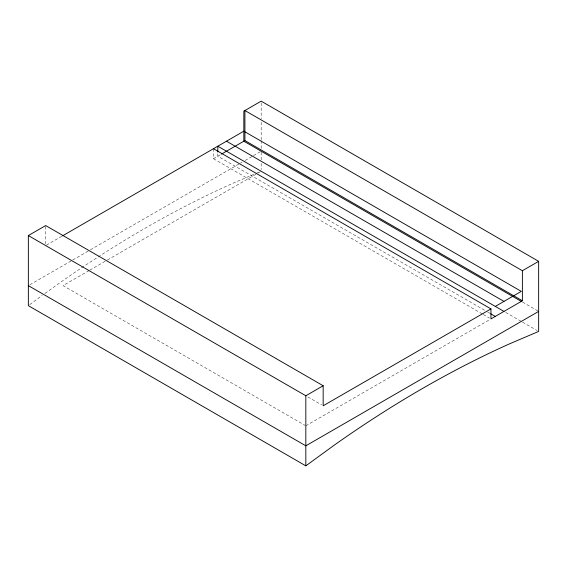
<?xml version="1.0" encoding="UTF-8"?>
<svg xmlns="http://www.w3.org/2000/svg" width="567" height="567" viewBox="0 0 567 567"><rect width="100%" height="100%" fill="white"/><g stroke="black" fill="none" stroke-linecap="round" stroke-linejoin="round"><path stroke-width="0.43" stroke-dasharray="2.83 2.13" d="M29.739 304.628L42.206 295.414M44.977 293.415L57.451 284.471A1110.93 641.397 -60 0 1 232.073 183.637L259.551 171.907M46.459 245.135L61.782 236.29M213.483 148.703L213.483 158.717L220.705 154.55M29.881 284.74L72.002 260.423M72.767 259.984L89.621 250.253M90.387 249.813L239.728 163.594M240.493 163.147L242.024 162.261M245.086 160.496L252.747 156.074M253.513 155.634L260.409 151.651M89.047 270.608L63.036 285.626L305.06 425.363M89.813 270.168L106.639 260.451M107.404 260.012L257.347 173.445M258.113 172.999L261.174 171.234M305.826 425.803L489.427 319.802M522.554 302.119L538.65 311.411M505.693 312.403L521.789 321.702M522.554 322.141L537.119 330.554M484.565 310.22L217.813 156.216L217.813 152.041M487.627 311.992L489.931 313.317M213.483 158.717L482.524 314.054M483.297 314.494L489.427 318.037M307.838 396.928L321.638 404.895M261.174 102.903L261.174 118.716M261.174 122.224L261.174 139.794M261.174 140.673L261.174 148.575M261.174 152.084L261.174 159.972M261.174 163.402L261.174 169.49M45.693 226.424L45.693 243.838"/><path stroke-width="0.85" d="M522.391 300.772L244.916 140.573L244.916 110.53L522.391 270.735L522.391 300.772L490.958 318.916L490.958 308.909L323.169 405.781L323.169 385.751L45.693 225.553L28.35 235.567L28.35 305.656L305.826 465.854L334.934 444.67A1110.93 641.397 -60 0 1 509.549 343.836L538.65 331.433L538.65 261.344L261.174 101.146L243.831 111.16L243.831 141.197L521.307 301.396M62.547 235.844L243.831 131.183L521.307 291.381L495.296 306.407M221.428 154.132L244.916 140.573M28.35 235.567L305.826 395.766L323.169 385.751M522.391 270.735L538.65 261.344M538.65 311.411L305.826 445.825L28.35 285.626M226.488 141.197L503.964 301.396M503.964 311.411L217.813 146.201L217.813 152.041M213.483 148.703L490.958 308.909M490.696 313.764L495.296 316.414M305.826 395.766L305.826 465.854"/></g></svg>
